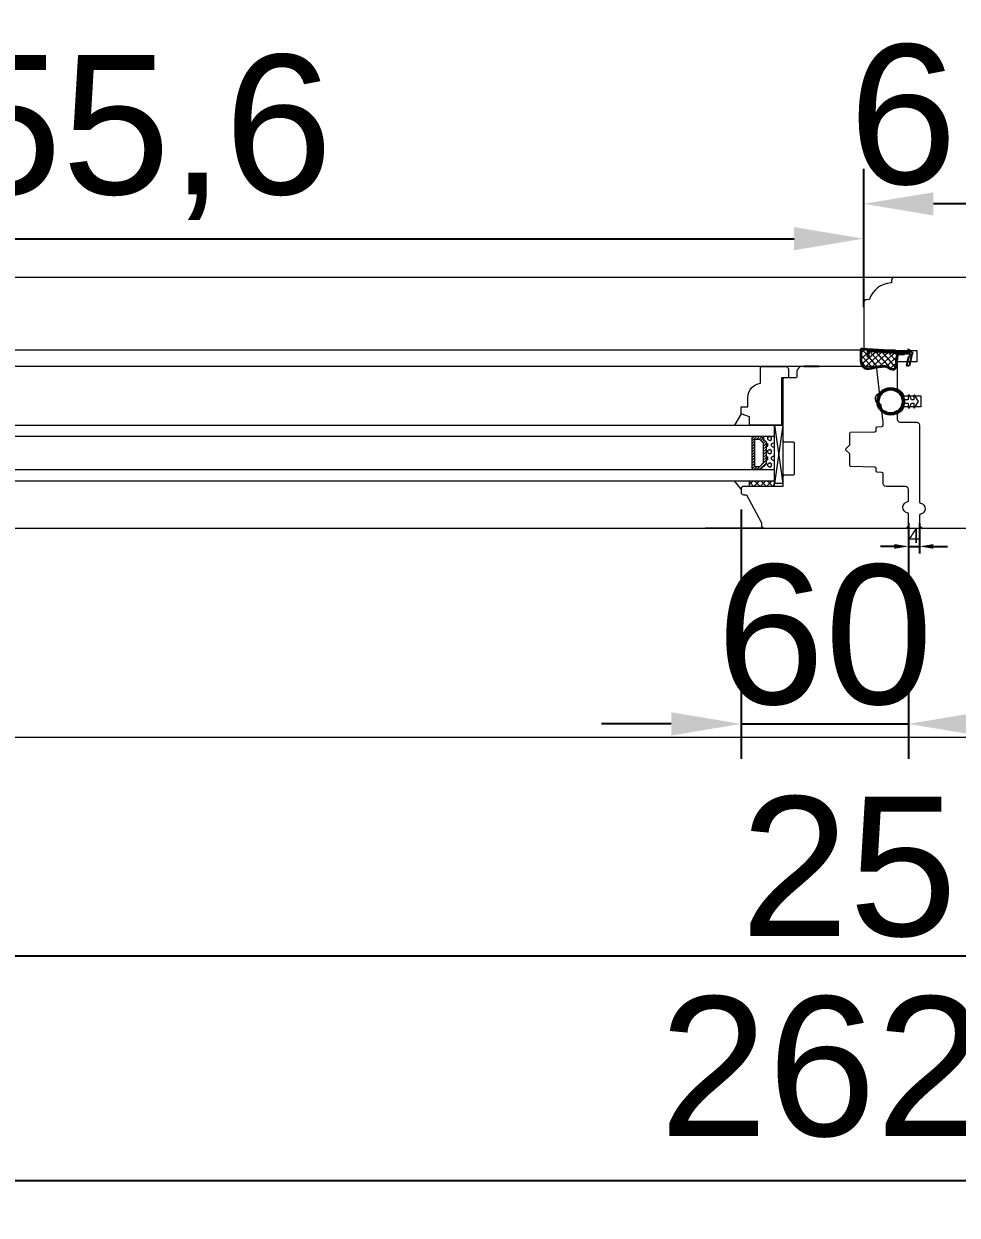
# Model space of a CAD drawing. Header units: millimetres. Extents: x 0 to 182016, y 11 to 3710.
# Drawn here: x 44174.7 to 44509.4, y 602.2 to 1029.6 of the extents above; entities that cross this region are included whole.
import ezdxf

# ---------------------------------------------------------------- set-up
doc = ezdxf.new("R2010")
doc.units = ezdxf.units.MM
for name, color, linetype, lineweight in [('Matmenys', 10, 'Continuous', 20), ('OTHER', 251, 'Continuous', 13), ('Stakta', 7, 'Continuous', 25), ('Testinės profilio linijos', 7, 'Continuous', 5)]:
    doc.layers.add(name, color=color, linetype=linetype, lineweight=lineweight)
doc.layers.add('Stiklo paketas', color=7, linetype='Continuous')
doc.styles.get("Standard").update_dxf_attribs({"font": 'arial.ttf'})
doc.dimstyles.new('2', dxfattribs={"dimscale": 2, "dimtxt": 2.5, "dimasz": 2.5, "dimexe": 1.25, "dimexo": 0.625, "dimtad": 1, "dimtxsty": 'Standard', "dimcen": 2.5, "dimadec": 0, "dimazin": 0, "dimtfac": 1, "dimtmove": 0, "dimatfit": 3, "dimfxl": 1, "dimarcsym": 0})
doc.dimstyles.new('Padidinti matmenys', dxfattribs={"dimscale": 10, "dimtxt": 5, "dimasz": 2.5, "dimexe": 1.25, "dimexo": 0.625, "dimtad": 1, "dimdec": 1, "dimtxsty": 'Standard', "dimcen": 2.5, "dimadec": 0, "dimazin": 0, "dimtfac": 1, "dimtdec": 1, "dimtmove": 0, "dimatfit": 3, "dimfxl": 1, "dimarcsym": 0})

# ---------------------------------------------------------------- blocks, each defined once
blk = doc.blocks.new('*D1684')
at = {"layer": 'Defpoints', "color": 0, "transparency": 16777216}
for p in [(44491.87, 851.67), (44495.87, 851.67), (44495.87, 842.1)]:
    blk.add_point(p, dxfattribs=at)
at = {"layer": 'Matmenys', "color": 0, "lineweight": -2, "transparency": 16777216}
for p, q in [((44491.87, 850.42), (44491.87, 839.6)), ((44495.87, 850.42), (44495.87, 839.6)), ((44486.87, 842.1), (44481.87, 842.1)), ((44491.87, 842.1), (44495.87, 842.1)), ((44500.87, 842.1), (44505.87, 842.1))]:
    blk.add_line(p, q, dxfattribs=at)
at = {"layer": 'Matmenys', "color": 0, "transparency": 16777216}
for points in [[(44486.87, 842.94), (44486.87, 841.27), (44491.87, 842.1)], [(44500.87, 842.94), (44500.87, 841.27), (44495.87, 842.1)]]:
    blk.add_solid(points, dxfattribs=at)
at = {"layer": 'Matmenys', "color": 0, "transparency": 16777216, "insert": (44493.87, 845.85), "char_height": 5, "attachment_point": 5}
blk.add_mtext('4', dxfattribs=at)
blk = doc.blocks.new('*D2073')
at = {"color": 0, "lineweight": -2, "transparency": 16777216}
for p, q in [((44475.87, 927.94), (44475.87, 977.52)), ((44542.87, 927.94), (44542.87, 977.52)), ((44517.87, 965.02), (44500.87, 965.02))]:
    blk.add_line(p, q, dxfattribs=at)
at = {"color": 0, "transparency": 16777216}
for points in [[(44500.87, 969.18), (44500.87, 960.85), (44475.87, 965.02)], [(44517.87, 969.18), (44517.87, 960.85), (44542.87, 965.02)]]:
    blk.add_solid(points, dxfattribs=at)
at = {"layer": 'Defpoints', "color": 0, "transparency": 16777216}
for p in [(44475.87, 965.02), (44475.87, 921.69), (44542.87, 921.69)]:
    blk.add_point(p, dxfattribs=at)
at = {"color": 0, "lineweight": 5, "transparency": 16777216, "insert": (44509.37, 996.8), "char_height": 50, "attachment_point": 5}
blk.add_mtext('67', dxfattribs=at)
blk = doc.blocks.new('*D2074')
at = {"color": 0, "lineweight": -2, "transparency": 16777216}
for p, q in [((44431.87, 855.4), (44431.87, 765.92)), ((44491.87, 843.39), (44491.87, 765.92)), ((44406.87, 778.42), (44381.87, 778.42)), ((44431.87, 778.42), (44491.87, 778.42)), ((44516.87, 778.42), (44541.87, 778.42))]:
    blk.add_line(p, q, dxfattribs=at)
at = {"color": 0, "transparency": 16777216}
for points in [[(44406.87, 782.59), (44406.87, 774.25), (44431.87, 778.42)], [(44516.87, 782.59), (44516.87, 774.25), (44491.87, 778.42)]]:
    blk.add_solid(points, dxfattribs=at)
at = {"layer": 'Defpoints', "color": 0, "transparency": 16777216}
for p in [(44431.87, 861.65), (44491.87, 849.64), (44491.87, 778.42)]:
    blk.add_point(p, dxfattribs=at)
at = {"color": 0, "lineweight": 5, "transparency": 16777216, "insert": (44461.87, 810.2), "char_height": 50, "attachment_point": 5}
blk.add_mtext('60', dxfattribs=at)
blk = doc.blocks.new('*D1685')
at = {"color": 0, "lineweight": -2, "transparency": 16777216}
for p, q in [((43920.23, 935.88), (43920.23, 965.02)), ((44475.87, 935.88), (44475.87, 965.02)), ((43945.23, 952.52), (44450.87, 952.52))]:
    blk.add_line(p, q, dxfattribs=at)
at = {"color": 0, "transparency": 16777216}
for points in [[(43945.23, 956.68), (43945.23, 948.35), (43920.23, 952.52)], [(44450.87, 956.68), (44450.87, 948.35), (44475.87, 952.52)]]:
    blk.add_solid(points, dxfattribs=at)
at = {"layer": 'Defpoints', "color": 0, "transparency": 16777216}
for p in [(44475.87, 952.52), (43920.23, 929.63), (44475.87, 929.63)]:
    blk.add_point(p, dxfattribs=at)
at = {"color": 0, "lineweight": 5, "transparency": 16777216, "insert": (44198.05, 988.81), "char_height": 50, "attachment_point": 5}
blk.add_mtext('555,6', dxfattribs=at)
blk = doc.blocks.new('*D1687')
at = {"color": 0, "lineweight": -2, "transparency": 16777216}
for p, q in [((43229.38, 842.39), (43229.38, 682.72)), ((45789.35, 842.39), (45789.35, 682.72)), ((43254.38, 695.22), (45764.35, 695.22))]:
    blk.add_line(p, q, dxfattribs=at)
at = {"color": 0, "transparency": 16777216}
for points in [[(43254.38, 699.39), (43254.38, 691.05), (43229.38, 695.22)], [(45764.35, 699.39), (45764.35, 691.05), (45789.35, 695.22)]]:
    blk.add_solid(points, dxfattribs=at)
at = {"layer": 'Defpoints', "color": 0, "transparency": 16777216}
for p in [(43229.38, 848.64), (45789.35, 848.64), (45789.35, 695.22)]:
    blk.add_point(p, dxfattribs=at)
at = {"color": 0, "lineweight": 5, "transparency": 16777216, "insert": (44509.37, 727), "char_height": 50, "attachment_point": 5}
blk.add_mtext('2560', dxfattribs=at)
blk = doc.blocks.new('*D1691')
at = {"color": 0, "lineweight": -2, "transparency": 16777216}
for p, q in [((43197.61, 767.39), (43197.61, 602.15)), ((45821.18, 767.39), (45821.18, 602.15)), ((43222.61, 614.65), (45796.18, 614.65))]:
    blk.add_line(p, q, dxfattribs=at)
at = {"color": 0, "transparency": 16777216}
for points in [[(43222.61, 618.82), (43222.61, 610.49), (43197.61, 614.65)], [(45796.18, 618.82), (45796.18, 610.49), (45821.18, 614.65)]]:
    blk.add_solid(points, dxfattribs=at)
at = {"layer": 'Defpoints', "color": 0, "transparency": 16777216}
for p in [(43197.61, 773.64), (45821.18, 773.64), (45821.18, 614.65)]:
    blk.add_point(p, dxfattribs=at)
at = {"color": 0, "lineweight": 5, "transparency": 16777216, "insert": (44509.4, 650.95), "char_height": 50, "attachment_point": 5}
blk.add_mtext('2623,6', dxfattribs=at)

msp = doc.modelspace()

# ---------------------------------------------------------------- hatches: boundary and pattern name
at = {"lineweight": 0}
h = msp.add_hatch(dxfattribs=at)
h.set_pattern_fill('JIS_WOOD', color=256, angle=90, style=0)
h.set_pattern_definition([(45, (25693.09395, -12037.76614), (0.5, -0.5), [])])
h.paths.add_polyline_path([(44440.8650547, 879.6421489), (44440.8650547, 871.6421489), (44438.8650547, 869.6421489), (44435.8650547, 869.6421489), (44435.8473213, 881.6787315), (44438.8650547, 881.6421489)])
h.paths.add_polyline_path([(44439.8650547, 872.0563625), (44439.8650547, 879.2279353), (44438.4508411, 880.6421489), (44436.8650547, 880.6421489), (44436.8650547, 870.6421489), (44438.4508411, 870.6421489)], flags=16)
h = msp.add_hatch(dxfattribs=at)
h.set_pattern_fill('HEX', color=256, scale=0.25, angle=90, style=0)
h.set_pattern_definition([(90, (25693.094, -12037.7661), (1.374815, -4e-16), [0.79375, -1.5875]), (330, (25693.094, -12037.7661), (-0.6874075, -1.190624716), [0.79375, -1.5875]), (30, (25693.094, -12036.9724), (0.6874075, -1.190624716), [0.79375, -1.5875])])
h.paths.add_polyline_path([(44443.8650547, 869.6421489), (44438.8650547, 869.6421489), (44440.8650547, 871.6421489), (44440.8650547, 879.6421489), (44438.8650547, 881.6421489), (44443.8650547, 881.642858)])
at = {"lineweight": 0, "ltscale": 0.5}
h = msp.add_hatch(dxfattribs=at)
h.set_pattern_fill('ANSI37', color=256, scale=0.5, angle=90, style=0)
h.set_pattern_definition([(135, (44036.865, 863.6429), (-1.122532, -1.122532), []), (225, (44036.865, 863.6429), (1.122532, -1.122532), [])])
h.paths.add_polyline_path([(44434.8650547, 865.642858), (44443.8650547, 865.642858), (44443.8650547, 863.642858), (44434.8650547, 863.642858)])
at = {"layer": 'Matmenys'}
h = msp.add_hatch(dxfattribs=at)
h.set_pattern_fill('ANSI37', color=252, scale=0.5, angle=-93.589345612, style=0)
h.set_pattern_definition([(311.4106544, (40910.8396, -271281.3578), (1.190606082, 1.0500540025), []), (41.4106544, (40910.8396, -271281.3578), (-1.0500540025, 1.190606082), [])])
edge = h.paths.add_edge_path()
edge.add_arc((44477.7909388, 911.9484343), 0.1, 86.410654388, 176.410654388)
edge.add_line((44477.691135, 911.9546948), (44477.5940518, 910.407009))
edge.add_arc((44477.3445422, 910.4226602), 0.25, 176.410654388, 356.410654388, ccw=False)
edge.add_line((44477.0950326, 910.4383115), (44477.2234183, 912.4850164))
edge.add_arc((44477.3232221, 912.4787559), 0.1, 86.410654381, 176.410654388, ccw=False)
edge.add_line((44477.3294826, 912.5785598), (44477.3342275, 912.6542028))
edge.add_line((44477.3342275, 912.6542028), (44475.3524266, 912.7785171))
edge.add_spline(control_points=[(44475.3524266, 912.7785171), (44475.2732681, 912.7667148), (44475.2032765, 912.7555392), (44475.1195257, 912.7337453), (44475.0959614, 912.7243595), (44475.0720783, 912.7116646), (44475.0640187, 912.7054154), (44475.0395309, 912.6798266), (44475.020638, 912.6505896), (44474.9869347, 912.5462698), (44474.9738127, 912.4733376), (44474.9541106, 912.2203545), (44474.9646089, 912.0065204), (44474.9839371, 911.564042), (44474.9884124, 911.3447131), (44474.9894886, 910.9248222), (44474.9864566, 910.7217361), (44474.9737462, 910.1315287), (44474.9605698, 909.7634786), (44474.9608315, 909.0102972), (44474.9793278, 908.6335473), (44475.0825141, 908.0404429), (44475.1424082, 907.8128719), (44475.2954438, 907.4157707), (44475.3781932, 907.243983), (44475.5821933, 906.9028153), (44475.7023082, 906.7366126), (44475.9697533, 906.4454529), (44476.1174269, 906.3218729), (44476.3986115, 906.1621542), (44476.5339077, 906.1146002), (44476.8352065, 906.0549953), (44476.9988065, 906.0442919), (44477.5834033, 906.0580358), (44478.0473189, 906.15279), (44478.939815, 906.3245323), (44479.3668953, 906.4082269), (44480.4452439, 906.6194132), (44481.1032945, 906.7531473), (44482.0963964, 906.8780733), (44482.3999975, 906.9085672), (44483.0220412, 906.9329026), (44483.3379452, 906.9253619), (44483.8871534, 906.8404775), (44484.1232369, 906.7791389), (44484.5238883, 906.6066785), (44484.6825208, 906.5118301), (44484.9811796, 906.3275617), (44485.1226368, 906.2377042), (44485.4244197, 906.0816211), (44485.5894724, 906.011651), (44485.9545941, 905.8919197), (44486.1555442, 905.8489172), (44486.4949609, 905.8250185), (44486.6369463, 905.8382243), (44486.832167, 905.8982636), (44486.8974948, 905.9350037), (44487.0242182, 906.0435529), (44487.083396, 906.115619), (44487.2404736, 906.3797066), (44487.3219733, 906.6208149), (44487.4385906, 907.1712259), (44487.4751221, 907.479421), (44487.5283935, 908.0756388), (44487.547616, 908.3631897), (44487.5909754, 908.8936796), (44487.6131116, 909.1419381), (44487.649326, 909.5467404), (44487.6634124, 909.7041437), (44487.6915345, 910.0280761), (44487.7065706, 910.2063933), (44487.7748555, 910.5092604), (44487.8104906, 910.6270824), (44487.9060873, 910.8395612), (44487.9592343, 910.933476), (44488.077875, 911.0786697), (44488.1334972, 911.1336878), (44488.2572644, 911.2227798), (44488.3208915, 911.2556592), (44488.4397555, 911.3038274), (44488.4968326, 911.3207086), (44488.597413, 911.3466525), (44488.6418086, 911.3563701), (44488.6828049, 911.3654061)], knot_values=[0, 0, 0, 0, 0.2245066002, 0.2245066002, 0.377043448, 0.377043448, 0.5295802957, 0.5295802957, 0.8082977366, 0.8082977366, 1.0870151774, 1.0870151774, 1.6244414062, 1.6244414062, 2.161867635, 2.161867635, 2.6992938638, 2.6992938638, 3.7741463214, 3.7741463214, 5.0334406395, 5.0334406395, 5.8656302806, 5.8656302806, 6.5060139406, 6.5060139406, 7.1463976006, 7.1463976006, 7.7996240151, 7.7996240151, 8.3563201169, 8.3563201169, 8.9130162187, 8.9130162187, 10.239934143, 10.239934143, 11.5668520673, 11.5668520673, 13.5970761059, 13.5970761059, 14.4582175179, 14.4582175179, 15.3193589298, 15.3193589298, 15.9856015553, 15.9856015553, 16.5061017172, 16.5061017172, 17.0266018791, 17.0266018791, 17.547102041, 17.547102041, 18.1672448488, 18.1672448488, 18.7176261004, 18.7176261004, 19.1465766047, 19.1465766047, 19.5755271091, 19.5755271091, 20.3898249977, 20.3898249977, 21.2041228863, 21.2041228863, 21.9655448497, 21.9655448497, 22.7269668131, 22.7269668131, 23.2229068178, 23.2229068178, 23.7188468224, 23.7188468224, 24.0184411081, 24.0184411081, 24.2549295987, 24.2549295987, 24.4119994701, 24.4119994701, 24.5501072405, 24.5501072405, 24.6882150108, 24.6882150108, 24.8099116426, 24.8099116426, 24.8099116426, 24.8099116426], degree=3, periodic=0)
edge.add_line((44488.6828049, 911.3654061), (44477.7971993, 912.0482381))

# ---------------------------------------------------------------- linework, layer by layer
at = {"color": 1}
for p, q in [((44475.3081864, 913.0752372), (44490.6330018, 912.1139425)), ((44475.3524266, 912.7785171), (44490.5873714, 911.8228598)), ((44488.7473777, 911.0724379), (44490.5078289, 910.9620083))]:
    msp.add_line(p, q, dxfattribs=at)
for p, q in [((44477.2234183, 912.4850164), (44477.0950326, 910.4383115)), ((44477.3294826, 912.5785598), (44477.3342275, 912.6542028)), ((44492.5877465, 911.6214397), (44477.3294826, 912.5785598)), ((44477.691135, 911.9546948), (44477.5940518, 910.407009)), ((44492.6309644, 911.117746), (44477.7971993, 912.0482381)), ((44492.2846739, 912.6422843), (44491.5370332, 912.6891823)), ((44491.5370332, 912.6891823), (44492.5877465, 911.6214397)), ((44493.1364268, 911.0860394), (44492.1529803, 906.7389489)), ((44492.2846739, 912.6422843), (44493.3150152, 911.5758196)), ((44492.6309644, 911.117746), (44492.3937696, 910.0692828)), ((44493.2837127, 911.0768004), (44493.1364268, 911.0860394)), ((44493.3150152, 911.5758196), (44493.2837127, 911.0768004)), ((44459.8650547, 906.642858), (44454.3650547, 906.642858)), ((44491.9060936, 910.1796102), (44491.1776284, 906.9596037)), ((44492.1529803, 906.7389489), (44491.1776284, 906.9596037)), ((44492.3937696, 910.0692828), (44491.9060936, 910.1796102))]:
    msp.add_line(p, q)
at = {"lineweight": 0}
for p, q in [((44431.8650547, 889.642858), (44429.5783896, 885.642858)), ((44443.8650547, 885.6421489), (44446.8650547, 864.6421489)), ((44446.8650547, 885.6421489), (44443.8650547, 864.6421489)), ((44431.8650547, 862.642858), (44429.5783896, 865.642858)), ((44434.8650547, 863.642858), (44434.8650547, 865.642858)), ((44443.8650547, 863.642858), (44443.8650547, 866.642858))]:
    msp.add_line(p, q, dxfattribs=at)
at = {"lineweight": 5}
msp.add_line((43197.5489165, 773.642858), (45821.181193, 773.642858), dxfattribs=at)
at = {"lineweight": 0}
msp.add_lwpolyline([(44438.8650547, 900.642858), (44438.8650547, 906.642858), (44447.8650547, 906.642858, -0.4142135624), (44448.8650547, 905.642858), (44448.8650547, 902.642858), (44446.3650547, 902.642858), (44446.3650547, 885.642858), (44434.8650547, 885.642858), (44434.8650547, 888.642858), (44431.8650547, 889.642858), (44431.8650547, 892.142858), (44434.3650547, 892.142858), (44434.3650547, 895.6679208, -0.3851703882), (44438.8650547, 900.642858)], format="xyb", dxfattribs=at)
for points in [[(44446.8650547, 885.6421489), (44446.8650547, 864.6421489), (44443.8650547, 864.6421489), (44443.8650547, 885.6421489)], [(44440.8650547, 879.6421489), (44440.8650547, 871.6421489), (44438.8650547, 869.6421489), (44435.8650547, 869.6421489), (44435.8650547, 881.6421489), (44438.8650547, 881.6421489)], [(44439.8650547, 879.2279353), (44439.8650547, 872.0563625), (44438.4508411, 870.6421489), (44436.8650547, 870.6421489), (44436.8650547, 880.6421489), (44438.4508411, 880.6421489)]]:
    msp.add_lwpolyline(points, close=True, dxfattribs=at)
at = {"color": 18, "linetype": 'ByBlock', "true_color": 0x000000}
for radius in [4.85, 4.25]:
    msp.add_circle((44485.5328054, 894.1330275), radius, dxfattribs=at)
for centre, radius, start, end in [((44477.3232221, 912.4787559), 0.1, 86.410654387, 176.410654391), ((44477.7909388, 911.9484343), 0.1, 86.410654387, 176.410654391), ((44477.3445422, 910.4226602), 0.25, 176.410654391, 356.410654391)]:
    msp.add_arc(centre, radius, start, end)
at = {"color": 1}
msp.add_spline([(44475.3081864, 913.0752372), (44474.946686, 912.9847405), (44474.6771452, 911.710882), (44475.1655345, 907.018509), (44476.2087323, 905.9285027), (44478.3722041, 905.9098863), (44480.0702439, 906.2402602), (44482.2356848, 906.5871766), (44484.2724065, 906.3877478), (44485.1006512, 905.9115788), (44486.9551914, 905.6313155), (44487.8476373, 908.343494), (44487.9748048, 909.8223696), (44488.0927762, 910.5096375), (44488.3949818, 910.9515228), (44488.7473777, 911.0724379)], degree=3, dxfattribs=at)
msp.add_open_spline([(44475.3524266, 912.7785171), (44475.2732681, 912.7667148), (44475.2032765, 912.7555392), (44475.1195257, 912.7337453), (44475.0959614, 912.7243595), (44475.0720783, 912.7116646), (44475.0640187, 912.7054154), (44475.0395309, 912.6798266), (44475.020638, 912.6505896), (44474.9869347, 912.5462698), (44474.9738127, 912.4733376), (44474.9541106, 912.2203545), (44474.9646089, 912.0065204), (44474.9839371, 911.564042), (44474.9884124, 911.3447131), (44474.9894886, 910.9248222), (44474.9864566, 910.7217361), (44474.9737462, 910.1315287), (44474.9605698, 909.7634786), (44474.9608315, 909.0102972), (44474.9793278, 908.6335473), (44475.0825141, 908.0404429), (44475.1424082, 907.8128719), (44475.2954438, 907.4157707), (44475.3781932, 907.243983), (44475.5821933, 906.9028153), (44475.7023082, 906.7366126), (44475.9697533, 906.4454529), (44476.1174269, 906.3218729), (44476.3986115, 906.1621542), (44476.5339077, 906.1146002), (44476.8352065, 906.0549953), (44476.9988065, 906.0442919), (44477.5834033, 906.0580358), (44478.0473189, 906.15279), (44478.939815, 906.3245323), (44479.3668953, 906.4082269), (44480.4452439, 906.6194132), (44481.1032945, 906.7531473), (44482.0963964, 906.8780733), (44482.3999975, 906.9085672), (44483.0220412, 906.9329026), (44483.3379452, 906.9253619), (44483.8871534, 906.8404775), (44484.1232369, 906.7791389), (44484.5238883, 906.6066785), (44484.6825208, 906.5118301), (44484.9811796, 906.3275617), (44485.1226368, 906.2377042), (44485.4244197, 906.0816211), (44485.5894724, 906.011651), (44485.9545941, 905.8919197), (44486.1555442, 905.8489172), (44486.4949609, 905.8250185), (44486.6369463, 905.8382243), (44486.832167, 905.8982636), (44486.8974948, 905.9350037), (44487.0242182, 906.0435529), (44487.083396, 906.115619), (44487.2404736, 906.3797066), (44487.3219733, 906.6208149), (44487.4385906, 907.1712259), (44487.4751221, 907.479421), (44487.5283935, 908.0756388), (44487.547616, 908.3631897), (44487.5909754, 908.8936796), (44487.6131116, 909.1419381), (44487.649326, 909.5467404), (44487.6634124, 909.7041437), (44487.6915345, 910.0280761), (44487.7065706, 910.2063933), (44487.7748555, 910.5092604), (44487.8104906, 910.6270824), (44487.9060873, 910.8395612), (44487.9592343, 910.933476), (44488.077875, 911.0786697), (44488.1334972, 911.1336878), (44488.2572644, 911.2227798), (44488.3208915, 911.2556592), (44488.4397555, 911.3038274), (44488.4968326, 911.3207086), (44488.597413, 911.3466525), (44488.6418086, 911.3563701), (44488.6828049, 911.3654061)], degree=3, knots=[0, 0, 0, 0, 0.2245066002, 0.2245066002, 0.377043448, 0.377043448, 0.5295802957, 0.5295802957, 0.8082977366, 0.8082977366, 1.0870151774, 1.0870151774, 1.6244414062, 1.6244414062, 2.161867635, 2.161867635, 2.6992938638, 2.6992938638, 3.7741463214, 3.7741463214, 5.0334406395, 5.0334406395, 5.8656302806, 5.8656302806, 6.5060139406, 6.5060139406, 7.1463976006, 7.1463976006, 7.7996240151, 7.7996240151, 8.3563201169, 8.3563201169, 8.9130162187, 8.9130162187, 10.239934143, 10.239934143, 11.5668520673, 11.5668520673, 13.5970761059, 13.5970761059, 14.4582175179, 14.4582175179, 15.3193589298, 15.3193589298, 15.9856015553, 15.9856015553, 16.5061017172, 16.5061017172, 17.0266018791, 17.0266018791, 17.547102041, 17.547102041, 18.1672448488, 18.1672448488, 18.7176261004, 18.7176261004, 19.1465766047, 19.1465766047, 19.5755271091, 19.5755271091, 20.3898249977, 20.3898249977, 21.2041228863, 21.2041228863, 21.9655448497, 21.9655448497, 22.7269668131, 22.7269668131, 23.2229068178, 23.2229068178, 23.7188468224, 23.7188468224, 24.0184411081, 24.0184411081, 24.2549295987, 24.2549295987, 24.4119994701, 24.4119994701, 24.5501072405, 24.5501072405, 24.6882150108, 24.6882150108, 24.8099116426, 24.8099116426, 24.8099116426, 24.8099116426], dxfattribs=at)
at = {"layer": 'OTHER'}
msp.add_lwpolyline([(44490.3360152, 893.5230013), (44491.7519241, 893.5230013), (44491.7519241, 891.8777199), (44492.2776062, 891.8777199), (44493.0209472, 893.5230013), (44493.8135669, 893.5230013), (44493.8135669, 891.8777199), (44494.0324577, 891.8777199), (44495.5353389, 894.1330275), (44494.0324577, 896.388335), (44493.8135669, 896.388335), (44493.8135669, 894.7430536), (44493.0209472, 894.7430536), (44492.2776062, 896.388335), (44491.7519241, 896.388335), (44491.7519241, 894.7430536), (44490.3360152, 894.7430536)], dxfattribs=at)
at = {"layer": 'Stakta', "color": 18, "lineweight": 5, "true_color": 0x000000}
msp.add_line((43949.6232721, 848.642858), (45062.8210243, 848.642858), dxfattribs=at)
msp.add_lwpolyline([(44531.8650547, 938.642858), (44486.8650547, 938.642858, 0.4142135624), (44485.8650547, 937.642858), (44485.8650547, 936.9335313, -0.4001549105), (44485.5795201, 936.6338802, 0.3090857966), (44477.9302094, 930.845597, -0.3199404334), (44477.6483863, 930.6409671), (44476.8563282, 930.6340549, 0.4116598905), (44475.8650547, 929.634093), (44475.8650547, 913.7388916, 0.4116598905), (44476.8563282, 912.7389297), (44486.8737813, 912.6515087, -0.2023892741), (44487.5876119, 912.342858), (44494.8650547, 912.342858), (44494.8650547, 908.342858), (44487.8650547, 908.342858), (44487.8650547, 898.9461995, 0.2720281142), (44488.1216683, 898.5094352, -0.164173551), (44490.2703794, 896.1417924), (44496.3650547, 896.1417924), (44496.3650547, 892.1417924), (44490.2703794, 892.1417924, -0.164173551), (44488.1216683, 889.7741496, 0.2720281141), (44487.8650547, 889.3373854), (44487.8650547, 887.7039841, 0.4116598905), (44488.8563282, 886.7040222), (44494.8737813, 886.6515087, -0.4116598905), (44495.8650547, 885.6515468), (44495.8650547, 858.0923477, 0.3563939587), (44496.2650547, 857.6024498, -0.816496581), (44496.2650547, 853.6832662, 0.3563939587), (44495.8650547, 853.1933682), (44495.8650547, 850.142858, 0.4142135624), (44497.3650547, 848.642858), (44521.3650547, 848.642858, 0.4142135624)], format="xyb", dxfattribs=at)
msp.add_lwpolyline([(44491.4650547, 854.1832662, -0.8164965809), (44491.4650547, 858.1024498, 0.3563939587), (44491.8650547, 858.5923477), (44491.8650547, 862.5730049, 0.4116598905), (44490.8737812, 863.5729669), (44483.8563282, 863.6342073, -0.4116598905), (44482.8650547, 864.6341692), (44482.8650547, 868.1726946, 0.4040361542), (44482.3825045, 868.6724071), (44480.6545849, 868.7327473, -0.4040262258), (44480.3650547, 869.0325646), (44480.3650547, 870.0856862, 0.4091108014), (44479.8737809, 870.5856101), (44471.159819, 870.7377128, -0.4091108014), (44470.8650547, 871.0376671), (44470.8650547, 875.0614871, 0.1989123674), (44470.7186081, 875.4150405), (44469.4529227, 876.6807259, -0.4142135624), (44469.4529227, 877.10499), (44470.7186081, 878.3706754, 0.1989123674), (44470.8650547, 878.7242288), (44470.8650547, 882.7480488, -0.4091108014), (44471.159819, 883.0480031), (44479.8737809, 883.2001059, 0.4091108014), (44480.3650547, 883.7000297), (44480.3650547, 884.7531513, -0.4040262258), (44480.6545849, 885.0529686), (44482.3825045, 885.1133089, 0.4040262258), (44482.8650547, 885.6130043), (44482.8650547, 886.5816953, 0.0305527633), (44482.8576009, 886.7035647), (44482.1159119, 892.7441365, 0.3282648586), (44481.7091021, 893.1751331, -0.7358200833), (44481.2436961, 896.9655605, 0.3282648586), (44481.5341544, 897.4821709), (44480.5171844, 905.7647273, 0.3788661087), (44479.5246382, 906.642858), (44453.8650547, 906.642858, 0.4142135624), (44451.8650547, 904.642858), (44451.8650547, 902.9402513, -0.4116598905), (44451.5676727, 902.6402628), (44447.3606914, 902.603549, 0.4116598905), (44446.8650547, 902.103568), (44446.8650547, 880.173421, 0.4116598905), (44447.3606914, 879.6734401), (44450.5676727, 879.6454532, -0.4116598905), (44450.8650547, 879.3454646), (44450.8650547, 867.9402513, -0.4116598905), (44450.5676727, 867.6402628), (44447.3606914, 867.6122758, 0.4116598905), (44446.8650547, 867.1122949), (44446.8650547, 863.642858), (44432.8650547, 863.642858, 0.4142135624), (44431.8650547, 862.642858), (44431.8650547, 861.6516229, 0.4116598905), (44432.8563282, 860.651661), (44433.8650547, 860.642858), (44439.1236228, 850.7529297, -0.1227845609), (44439.182149, 850.518194), (44439.182149, 849.642858, 0.4142135624), (44440.182149, 848.642858), (44490.8650547, 848.642858, 0.4142135624), (44491.8650547, 849.642858), (44491.8650547, 853.6933682, 0.3563939587)], format="xyb", close=True, dxfattribs=at)
at = {"layer": 'Stiklo paketas', "lineweight": 5}
for p, q in [((43952.2261579, 885.6431154), (44443.8650547, 885.6431154)), ((43952.2261579, 881.6431154), (44443.8650547, 881.6431154)), ((43952.2261579, 869.6431154), (44443.8650547, 869.6431154)), ((43952.2261579, 865.6886719), (44443.8650547, 865.6307143))]:
    msp.add_line(p, q, dxfattribs=at)
at = {"layer": 'Testinės profilio linijos', "lineweight": 5}
for p, q in [((45732.1428218, 938.642858), (43267.5872612, 938.642858)), ((43919.7261427, 912.642858), (44486.9965921, 912.642858)), ((44453.8641351, 906.6428578), (43940.131411, 906.642858))]:
    msp.add_line(p, q, dxfattribs=at)
at = {"layer": 'Testinės profilio linijos'}
msp.add_line((44440.182149, 848.642858), (44419.058528, 848.6428579), dxfattribs=at)

# ---------------------------------------------------------------- dimensions: what is measured, and where the dimension line sits
at = {"color": 1, "lineweight": 5}
for base, p1, p2, picture, middle in [((44475.8650547, 965.017016), (44542.8650547, 921.6864923), (44475.8650547, 921.6864923), '*D2073', (44509.3650547, 965.017016)), ((44491.8650547, 778.4183769), (44431.8650547, 861.6516229), (44491.8650547, 849.642858), '*D2074', (44461.8650547, 778.4183769))]:
    dim = msp.add_linear_dim(base=base, p1=p1, p2=p2, dimstyle='Padidinti matmenys', dxfattribs=at)
    dim.commit()
    dim.dimension.update_dxf_attribs({"geometry": picture, "text_midpoint": middle, "dimtype": 160})
for base, p1, p2, picture, middle in [((44475.8650547, 952.517016), (43920.2261579, 929.634093), (44475.8650547, 929.634093), '*D1685', (44198.0456063, 988.814765)), ((45789.3455818, 695.2196599), (43229.3845277, 848.642858), (45789.3455818, 848.642858), '*D1687', (44509.3650547, 726.9983093)), ((45821.181193, 614.6526166), (43197.6093781, 773.642858), (45821.181193, 773.642858), '*D1691', (44509.3952855, 650.9503656))]:
    dim = msp.add_linear_dim(base=base, p1=p1, p2=p2, dimstyle='Padidinti matmenys', dxfattribs=at)
    dim.commit()
    dim.dimension.update_dxf_attribs({"geometry": picture, "text_midpoint": middle})
at = {"layer": 'Matmenys'}
dim = msp.add_linear_dim(base=(44495.8650547, 842.1035758), p1=(44491.8650547, 851.6681131), p2=(44495.8650547, 851.6681131), angle=180, dimstyle='2', override={"dimdec": 6}, dxfattribs=at)
dim.commit()
dim.dimension.update_dxf_attribs({"geometry": '*D1684', "text_midpoint": (44493.8650547, 842.1035758), "dimtype": 160})

doc.saveas('drawing.dxf')
